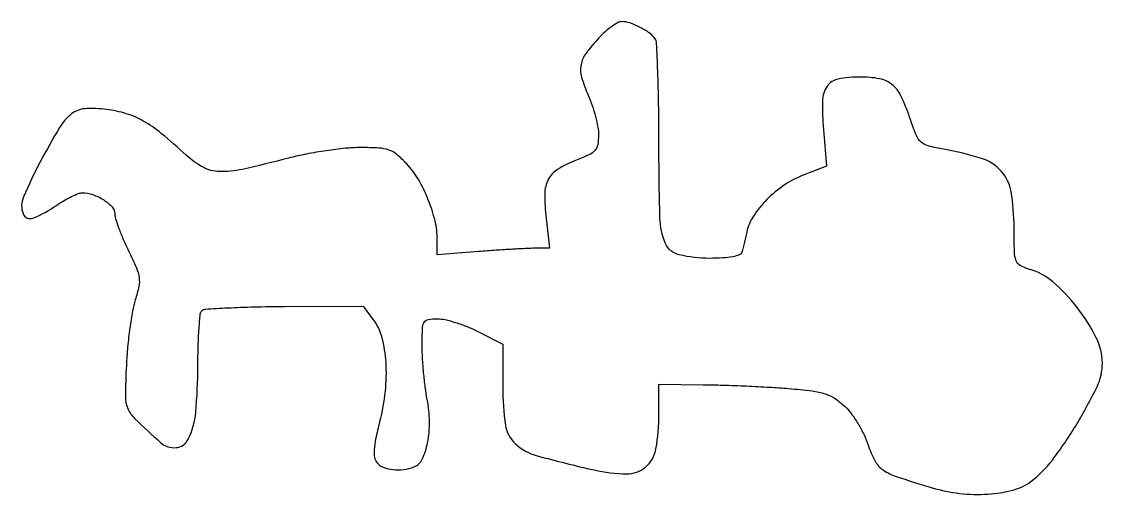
# Model space of a CAD drawing. Extents: x 1 to 215, y 0 to 94.
import ezdxf

# ---------------------------------------------------------------- set-up
doc = ezdxf.new("R2010")
doc.units = 0

msp = doc.modelspace()

# ---------------------------------------------------------------- linework, layer by layer
msp.add_lwpolyline([(115.048074, 90.75, 0.030758), (112.51881, 87.702305, 0.112387), (111.530066, 85.410951, 0.116382), (111.648143, 82.962381, 0.034154), (112.941215, 79.399988, -0.022477), (113.729462, 77.376871, -0.018254), (114.395232, 75.146453, -0.018629), (114.857509, 73.042855, -0.044796), (115, 71.45559, -0.044332), (114.830837, 69.551437, -0.140446), (114.272537, 68.413962, -0.100958), (113.078154, 67.535386, -0.017044), (110.452835, 66.428837, 0.046846), (106.877984, 64.664656, 0.137099), (105.029271, 62.665184, 0.1173), (104.326477, 59.795918, 0.029843), (104.582035, 54.977677), (105.258333, 49), (102.379166, 48.994006, 0.011634), (100.765865, 48.953102, 0.002391), (97.922318, 48.80112, 0.002515), (94.619652, 48.592086, 0.002363), (91.25, 48.345789), (83, 47.703565), (83, 50.673644, 0.058859), (82.556799, 54.425556, 0.03679), (81.211012, 58.645568, 0.036659), (79.249529, 62.649343, 0.055865), (76.938824, 65.75, 0.030098), (74.993335, 67.593777, 0.090471), (73.409929, 68.496035, 0.070978), (71.400604, 68.894488, 0.013826), (67.699314, 68.992197, 0.024751), (64.756871, 68.842741, 0.011588), (60.971049, 68.373125, 0.01145), (57.016087, 67.696308, 0.015751), (53.5, 66.895675, -0.008639), (44.278226, 64.657413, -0.062458), (39.740819, 64.220123, -0.116615), (36.511581, 65.082136, -0.063471), (33.152378, 67.479342, 0.013957), (28.274473, 71.746145, 0.042328), (24.653857, 74.255996, 0.056141), (21.276048, 75.72163, 0.043258), (17.344918, 76.562643, 0.047525), (13.035605, 76.689025, 0.152267), (10.385213, 75.667523, 0.091836), (8.042839, 72.983633, 0.01121), (4.201425, 66.147891, 0.021365), (0.862933, 59.180486, 0.192027), (0.780983, 55.860288, 0.424949), (2.754342, 54.997009, 0.051284), (7.404862, 57.5, -0.016212), (8.918569, 58.457072, -0.018761), (10.420414, 59.265625, -0.018107), (11.730695, 59.850991, -0.09628), (12.497356, 60, -0.082864), (14.620651, 59.645677, -0.059084), (16.796819, 58.597869, -0.063034), (18.46664, 57.212207, -0.190306), (19, 55.861639, 0.075678), (19.156128, 54.836021, 0.012835), (19.79524, 52.956686, 0.013763), (20.670755, 50.771006, 0.011864), (21.7072, 48.524433, -0.011921), (23.280977, 45.112128, -0.067704), (23.819216, 43.190462, -0.086035), (23.758894, 41.404135, -0.025567), (23.063302, 38.752279, 0.032441), (22.513907, 36.534063, 0.010452), (21.983824, 33.186101, 0.010375), (21.548208, 29.427221, 0.011448), (21.285773, 25.774874, 0.00901), (21.093099, 19.524535, 0.107875), (21.574928, 17.173233, 0.098242), (22.993803, 15.155607, 0.006894), (28.083888, 10.43025, 0.210265), (31.144237, 9.416161, 0.261796), (33.56709, 11.097363, 0.090692), (35.058461, 16.461205, 0.022145), (35.482331, 25.665181, -0.007124), (35.545506, 29.616862, -0.010583), (35.723314, 33.07328, -0.005996), (35.967181, 35.950601, -0.173691), (36.277886, 36.609733, -0.182984), (36.975242, 36.924831, -0.002876), (41.410422, 37.176452, -0.007192), (46.621839, 37.366955, -0.004651), (52.658, 37.444552), (68.260228, 37.5), (70.294402, 34.791471, -0.09819), (71.978902, 31.290033, -0.047716), (72.759717, 26.366895, -0.042283), (72.629686, 20.610105, -0.03467), (71.549541, 14.550852, 0.009618), (70.760268, 11.125801, 0.036722), (70.468022, 8.955332, 0.062571), (70.563544, 7.477516, 0.126467), (71.058187, 6.429889, 0.126999), (72.300757, 5.532588, 0.065271), (74.177301, 5.068542, 0.059308), (76.331361, 5.082349, 0.060454), (78.407356, 5.602823, 0.196257), (80.025542, 7.122439, 0.059557), (81.073536, 10.391367, 0.05126), (81.446372, 14.577182, 0.043484), (81.00074, 18.996097, -0.014715), (80.616986, 21.404783, -0.008698), (80.293967, 24.298426, -0.008698), (80.071851, 27.200846, -0.014747), (80, 29.63649, -0.00839), (80.05853, 33.12427, -0.120866), (80.391383, 34.307939, -0.228452), (81.176838, 34.853304, -0.039449), (83.033244, 35, -0.056374), (84.53729, 34.82988, -0.019888), (86.634457, 34.260677, -0.01945), (88.909096, 33.446577, -0.021611), (91.033244, 32.483154), (96, 29.966308), (96, 21.4377, 0.035243), (96.532981, 13.885511, 0.175142), (98.494829, 10.186773, 0.117499), (102.821123, 7.809659, 0.012248), (114.14548, 4.990261, 0.049959), (120.575074, 4.217101, 0.184604), (124.355634, 5.576832, 0.173584), (126.404993, 9.183688, 0.043265), (127, 16.047053), (127, 22), (135.75, 21.920483, -0.005546), (139.694931, 21.840865, -0.003412), (144.337437, 21.66392, -0.00342), (148.927214, 21.426139, -0.00611), (152.696596, 21.158739, -0.009889), (157.376556, 20.675851, -0.046619), (160.011498, 20.098331, -0.070542), (161.945483, 19.164617, -0.043363), (163.919864, 17.576775, -0.043194), (165.193324, 16.126227, -0.022999), (166.519578, 14.137505, -0.022721), (167.696598, 11.966146, -0.032665), (168.519732, 9.940594, 0.042621), (169.88924, 6.753715, 0.123248), (171.490486, 4.987061, 0.067893), (174.261264, 3.636183, 0.006994), (181.217142, 1.453446, 0.044484), (186.671237, 0.341203, 0.043777), (192.265837, 0.202642, 0.047203), (197.241916, 0.990744, 0.097789), (200.776065, 2.68213, 0.070946), (205.069518, 6.954876, 0.025505), (209.915496, 14.112283, 0.023677), (213.933417, 21.523001, 0.112843), (215, 26.188777, 0.117512), (213.793084, 31.253166, 0.048784), (210.000497, 37.230582, 0.048768), (205.10103, 42.381945, 0.112885), (200.414258, 44.870856, -0.059893), (198.678252, 45.570291, -0.18388), (197.871199, 46.519844, -0.078764), (197.547499, 48.263535, -0.005745), (197.474736, 53.160839, 0.040093), (196.881277, 60.250812, 0.143093), (194.930044, 64.311849, 0.134105), (191.015251, 66.832249, 0.033514), (183.557669, 68.644544, -0.020202), (180.436044, 69.315732, -0.125398), (179.011211, 70.097234, -0.10981), (178.043351, 71.509291, -0.013855), (176.751611, 75, 0.029969), (175.013866, 79.268295, 0.111248), (173.225492, 81.534252, 0.126756), (170.774723, 82.654965, 0.044212), (166.880299, 83, 0.048516), (162.548807, 82.578718, 0.195027), (160.366499, 81.151656, 0.148685), (159.456524, 78.322994, 0.025097), (159.652701, 72.580306), (160.270749, 65.268815), (155.611765, 63.489533, 0.057777), (151.867721, 61.539224, 0.04833), (148.416448, 58.677706, 0.050549), (145.763334, 55.403219, 0.091362), (144.430926, 52.23166, -0.003427), (144.173738, 51.094153, -0.003211), (143.895488, 49.935238, -0.003196), (143.635395, 48.910001, -0.011002), (143.447862, 48.25, -0.227811), (142.93979, 47.701138, -0.045931), (141.627372, 47.317774, -0.034033), (139.682752, 47.074684, -0.014081), (137.031385, 47, -0.057645), (131.014714, 47.695971, -0.237466), (128.285667, 49.978887, -0.096037), (127.180629, 55.005483, -0.006029), (126.984687, 70.25, 0.003559), (126.92567, 77.707261, 0.005451), (126.758058, 84.168524, 0.002104), (126.531014, 89.697008, 0.136712), (126.234687, 90.600296, 0.092755), (125.14649, 91.714231, 0.034406), (123.262819, 92.851878, 0.034566), (121.223496, 93.727175, 0.08428), (119.616427, 94, 0.128017), (118.839604, 93.797793, 0.027269), (117.649513, 93.045312, 0.026844), (116.328179, 91.994126, 0.022728)], format="xyb", close=True)

doc.saveas('drawing.dxf')
